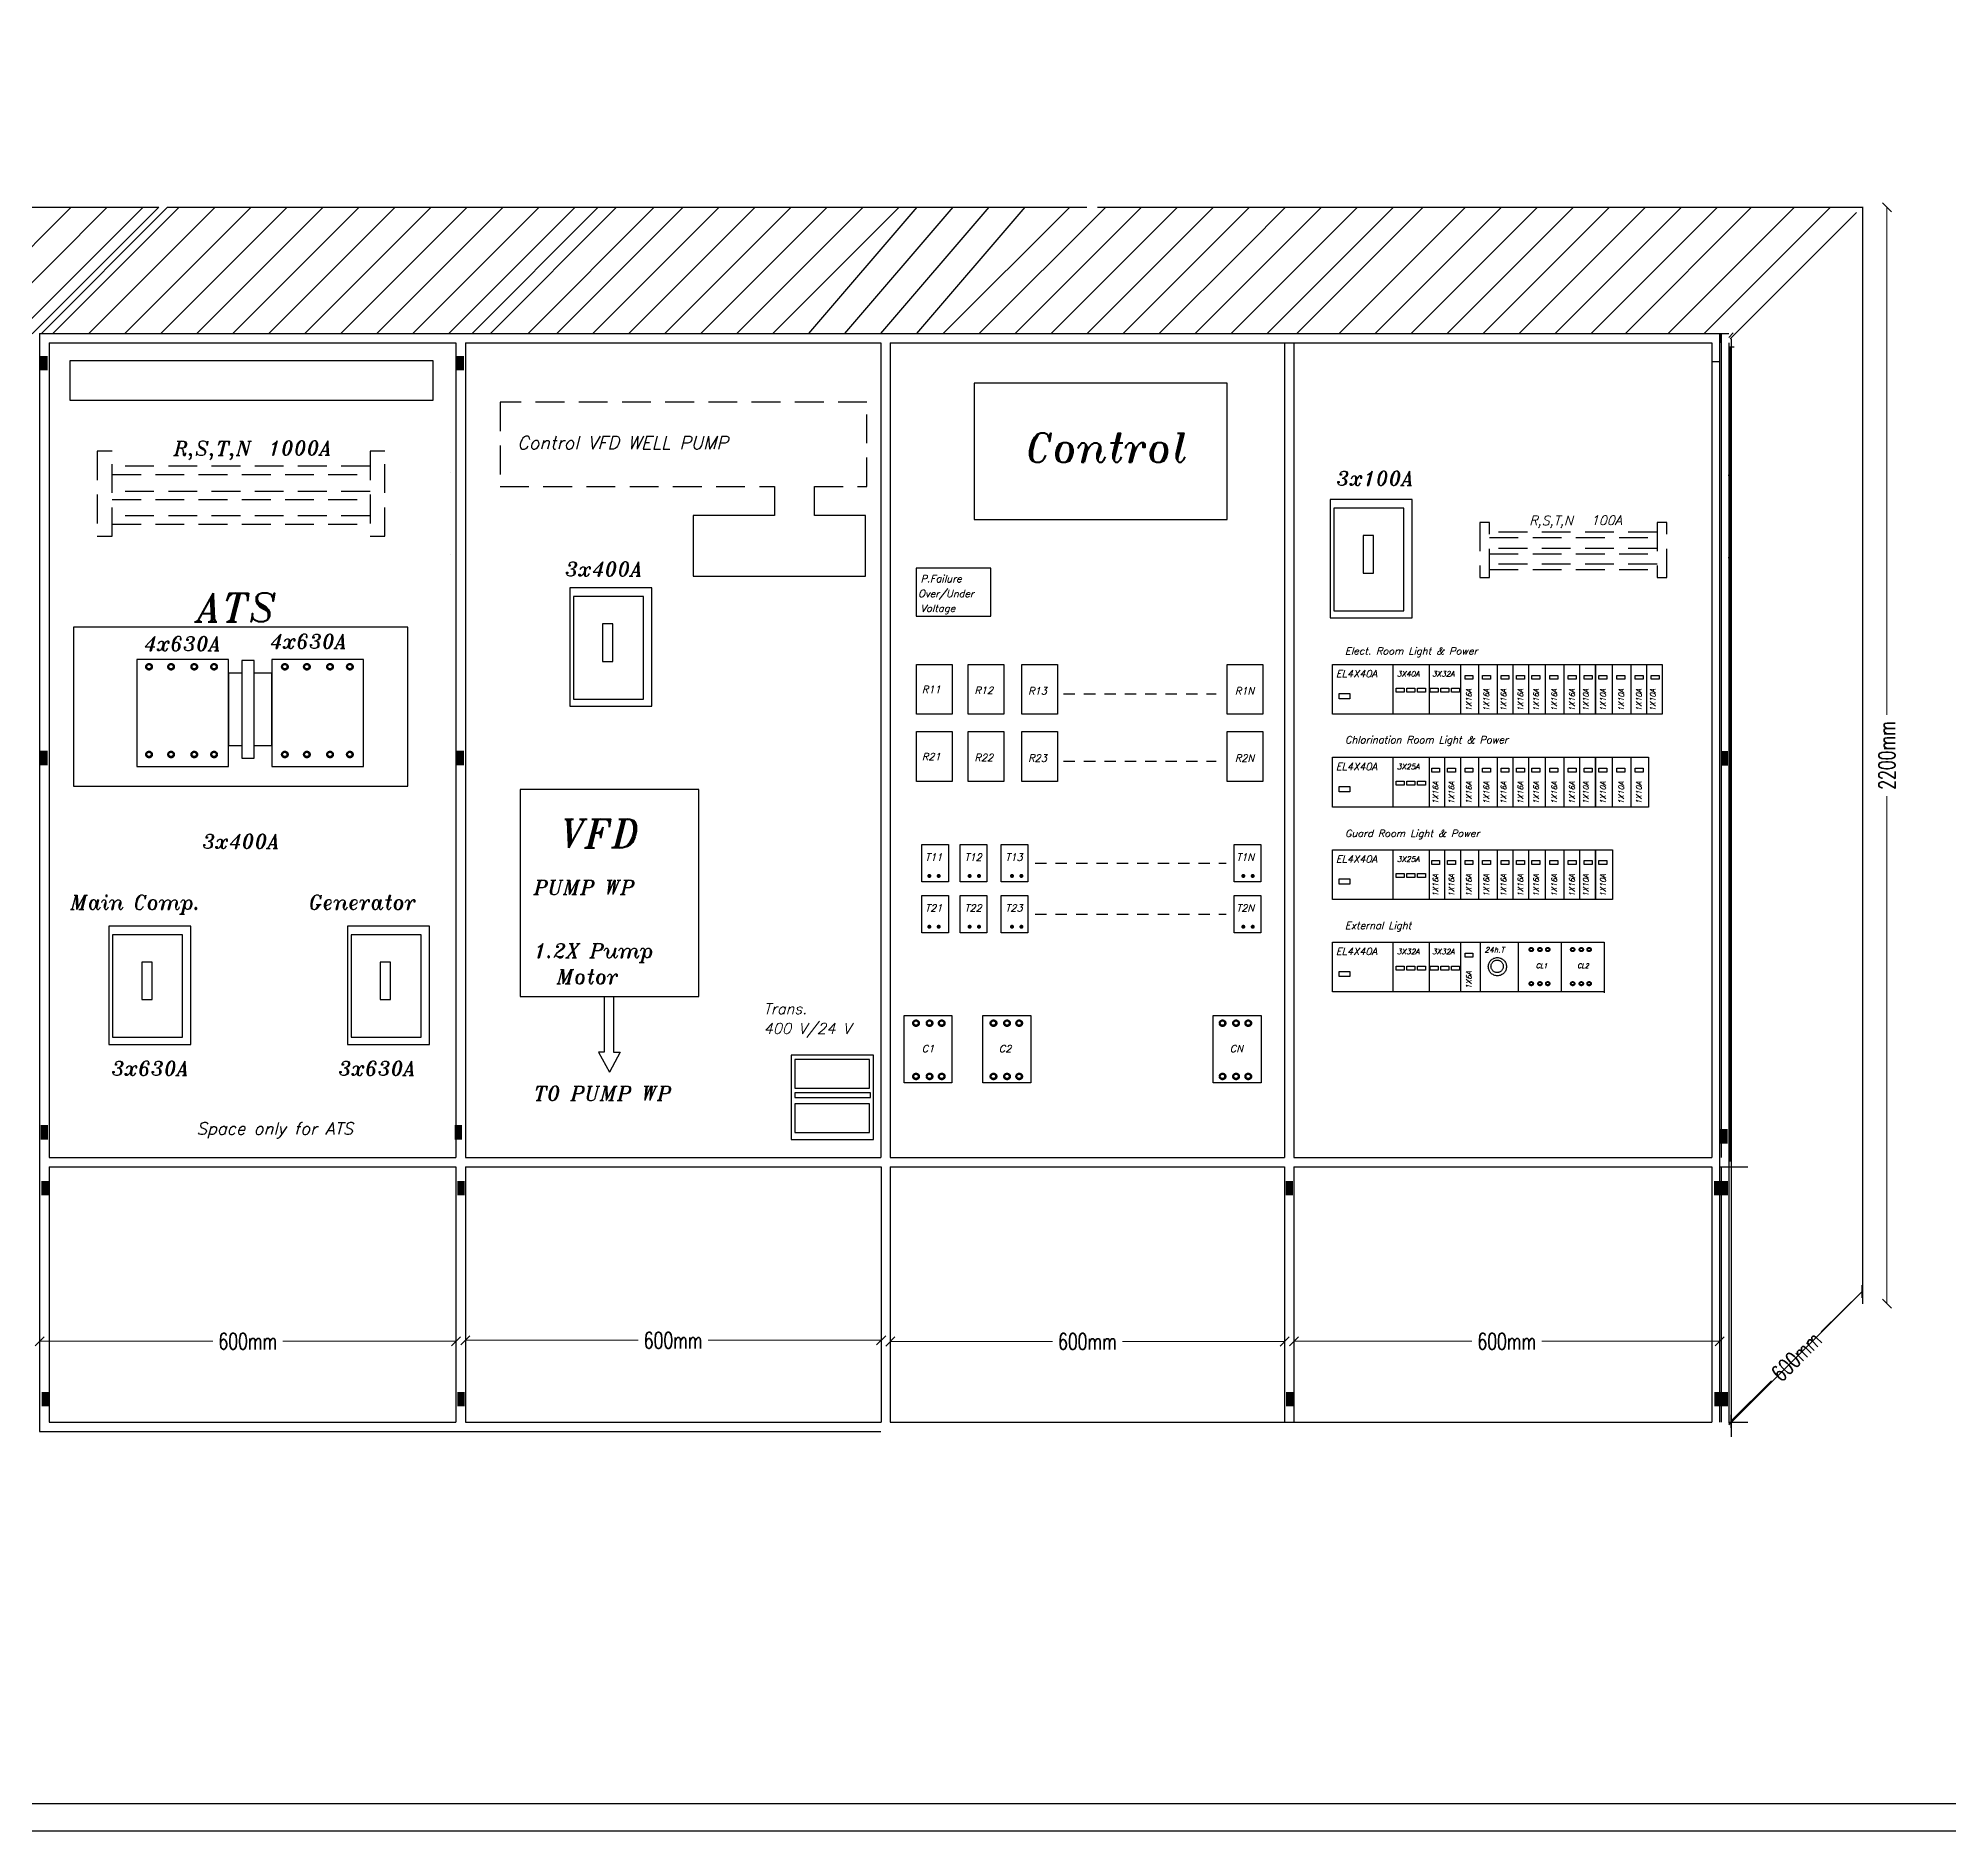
# Model space of a CAD drawing. Header units: inches. Extents: x 191440 to 383551, y 141449 to 284946.
# Drawn here: x 191784.67 to 191805.74, y 141449.01 to 141468.76 of the extents above; entities that cross this region are included whole.
import ezdxf

# ---------------------------------------------------------------- set-up
doc = ezdxf.new("R2010")
doc.units = ezdxf.units.IN
doc.header["$MEASUREMENT"] = 0
doc.header["$PDMODE"] = 3
doc.header["$PDSIZE"] = 0.1
doc.linetypes.add('HIDDEN', pattern=[9.525, 6.35, -3.175])
doc.linetypes.add('HIDDEN2', pattern=[0.1875, 0.125, -0.0625])
for name, color, linetype in [('BODY', 7, 'Continuous'), ('ELEC', 7, 'Continuous'), ('TEXT', 7, 'Continuous'), ('VP', 7, 'Continuous')]:
    doc.layers.add(name, color=color, linetype=linetype)
doc.styles.add('dim', font='romans.shx', dxfattribs={"width": 0.7})
doc.styles.add('ITALICT', font='italict')
doc.dimstyles.new('Copy of Dim 100 am1 ext', dxfattribs={"dimscale": 0, "dimtxt": 0.18, "dimasz": 0.1, "dimexe": 0.05, "dimexo": 0.12, "dimgap": 0.05, "dimtad": 0, "dimzin": 0, "dimdsep": 46, "dimtxsty": 'dim', "dimblk": 'OBLIQUE', "dimcen": 0.09, "dimse1": 1, "dimse2": 1, "dimclrd": 8, "dimclre": 8, "dimclrt": 6, "dimazin": 0, "dimtfac": 1, "dimtix": 1, "dimtmove": 1, "dimatfit": 0, "dimfxl": 0.18, "dimtolj": 1, "dimtzin": 0, "dimlwd": 5, "dimlwe": 5, "dimarcsym": 0})

# ---------------------------------------------------------------- blocks, each defined once
blk = doc.blocks.new('FS')
at = {"const_width": 0.2}
blk.add_lwpolyline([(0, 0.1), (0.5, 0.1)], dxfattribs=at)
blk = doc.blocks.new('_OBLIQUE')
at = {"color": 0, "linetype": 'ByBlock'}
blk.add_line((-0.5, -0.5), (0.5, 0.5), dxfattribs=at)
blk = doc.blocks.new('*D271')
at = {"layer": 'Defpoints', "color": 0, "transparency": 16777216}
for p in [(191784.685, 141454.393), (191789.273, 141454.406), (191789.273, 141454.393)]:
    blk.add_point(p, dxfattribs=at)
at = {"layer": 'VP', "color": 8, "lineweight": 5, "transparency": 16777216}
for p, q in [((191784.685, 141454.406), (191786.593, 141454.406)), ((191789.273, 141454.406), (191787.365, 141454.406))]:
    blk.add_line(p, q, dxfattribs=at)
at = {"layer": 'VP', "color": 8, "lineweight": 5, "transparency": 16777216, "xscale": 0.1, "yscale": 0.1, "zscale": 0.1, "rotation": 180}
blk.add_blockref('_OBLIQUE', (191784.685, 141454.406), dxfattribs=at)
at = {"layer": 'VP', "color": 8, "lineweight": 5, "transparency": 16777216, "xscale": 0.1, "yscale": 0.1, "zscale": 0.1}
blk.add_blockref('_OBLIQUE', (191789.273, 141454.406), dxfattribs=at)
at = {"layer": 'VP', "color": 6, "transparency": 16777216, "insert": (191786.979, 141454.406), "char_height": 0.18, "attachment_point": 5, "style": 'dim'}
blk.add_mtext('\\A1;600mm', dxfattribs=at)
blk = doc.blocks.new('*D272')
at = {"layer": 'Defpoints', "color": 0, "transparency": 16777216}
for p in [(191789.375, 141454.408), (191793.959, 141454.416), (191793.959, 141454.408)]:
    blk.add_point(p, dxfattribs=at)
at = {"layer": 'VP', "color": 8, "lineweight": 5, "transparency": 16777216}
for p, q in [((191789.375, 141454.416), (191791.281, 141454.416)), ((191793.959, 141454.416), (191792.053, 141454.416))]:
    blk.add_line(p, q, dxfattribs=at)
at = {"layer": 'VP', "color": 8, "lineweight": 5, "transparency": 16777216, "xscale": 0.1, "yscale": 0.1, "zscale": 0.1, "rotation": 180}
blk.add_blockref('_OBLIQUE', (191789.375, 141454.416), dxfattribs=at)
at = {"layer": 'VP', "color": 8, "lineweight": 5, "transparency": 16777216, "xscale": 0.1, "yscale": 0.1, "zscale": 0.1}
blk.add_blockref('_OBLIQUE', (191793.959, 141454.416), dxfattribs=at)
at = {"layer": 'VP', "color": 6, "transparency": 16777216, "insert": (191791.667, 141454.416), "char_height": 0.18, "attachment_point": 5, "style": 'dim'}
blk.add_mtext('\\A1;600mm', dxfattribs=at)
blk = doc.blocks.new('*D273')
at = {"layer": 'Defpoints', "color": 0, "transparency": 16777216}
for p in [(191794.059, 141454.406), (191798.406, 141454.406), (191798.406, 141454.403)]:
    blk.add_point(p, dxfattribs=at)
at = {"layer": 'VP', "color": 8, "lineweight": 5, "transparency": 16777216}
for p, q in [((191794.059, 141454.403), (191795.847, 141454.403)), ((191798.406, 141454.403), (191796.619, 141454.403))]:
    blk.add_line(p, q, dxfattribs=at)
at = {"layer": 'VP', "color": 8, "lineweight": 5, "transparency": 16777216, "xscale": 0.1, "yscale": 0.1, "zscale": 0.1, "rotation": 180}
blk.add_blockref('_OBLIQUE', (191794.059, 141454.403), dxfattribs=at)
at = {"layer": 'VP', "color": 8, "lineweight": 5, "transparency": 16777216, "xscale": 0.1, "yscale": 0.1, "zscale": 0.1}
blk.add_blockref('_OBLIQUE', (191798.406, 141454.403), dxfattribs=at)
at = {"layer": 'VP', "color": 6, "transparency": 16777216, "insert": (191796.233, 141454.403), "char_height": 0.18, "attachment_point": 5, "style": 'dim'}
blk.add_mtext('\\A1;600mm', dxfattribs=at)
blk = doc.blocks.new('*D274')
at = {"layer": 'Defpoints', "color": 0, "transparency": 16777216}
for p in [(191798.508, 141454.406), (191803.202, 141454.406), (191803.202, 141454.405)]:
    blk.add_point(p, dxfattribs=at)
at = {"layer": 'VP', "color": 8, "lineweight": 5, "transparency": 16777216}
for p, q in [((191798.508, 141454.405), (191800.469, 141454.405)), ((191803.202, 141454.405), (191801.241, 141454.405))]:
    blk.add_line(p, q, dxfattribs=at)
at = {"layer": 'VP', "color": 8, "lineweight": 5, "transparency": 16777216, "xscale": 0.1, "yscale": 0.1, "zscale": 0.1, "rotation": 180}
blk.add_blockref('_OBLIQUE', (191798.508, 141454.405), dxfattribs=at)
at = {"layer": 'VP', "color": 8, "lineweight": 5, "transparency": 16777216, "xscale": 0.1, "yscale": 0.1, "zscale": 0.1}
blk.add_blockref('_OBLIQUE', (191803.202, 141454.405), dxfattribs=at)
at = {"layer": 'VP', "color": 6, "transparency": 16777216, "insert": (191800.855, 141454.405), "char_height": 0.18, "attachment_point": 5, "style": 'dim'}
blk.add_mtext('\\A1;600mm', dxfattribs=at)
blk = doc.blocks.new('*D275')
at = {"layer": 'Defpoints', "color": 0, "transparency": 16777216}
for p in [(191804.771, 141454.954), (191804.778, 141454.947), (191803.33, 141453.517)]:
    blk.add_point(p, dxfattribs=at)
at = {"layer": 'VP', "color": 8, "lineweight": 5, "transparency": 16777216}
for p, q in [((191804.771, 141454.954), (191804.321, 141454.51)), ((191803.323, 141453.524), (191803.772, 141453.968))]:
    blk.add_line(p, q, dxfattribs=at)
at = {"layer": 'VP', "color": 8, "lineweight": 5, "transparency": 16777216, "xscale": 0.1, "yscale": 0.1, "zscale": 0.1}
for p, rotation in [((191804.771, 141454.954), 44.66125527271988), ((191803.323, 141453.524), 224.6612552727199)]:
    blk.add_blockref('_OBLIQUE', p, dxfattribs=dict(at, rotation=rotation))
at = {"layer": 'VP', "color": 6, "transparency": 16777216, "insert": (191804.047, 141454.239), "char_height": 0.18, "attachment_point": 5, "rotation": 44.6613, "style": 'dim'}
blk.add_mtext('\\A1;600mm', dxfattribs=at)
blk = doc.blocks.new('*D276')
at = {"layer": 'Defpoints', "color": 0, "transparency": 16777216}
for p in [(191804.774, 141466.9), (191804.778, 141454.82), (191805.044, 141454.82)]:
    blk.add_point(p, dxfattribs=at)
at = {"layer": 'VP', "color": 8, "lineweight": 5, "transparency": 16777216}
for p, q in [((191805.044, 141466.9), (191805.044, 141461.309)), ((191805.044, 141454.82), (191805.044, 141460.411))]:
    blk.add_line(p, q, dxfattribs=at)
at = {"layer": 'VP', "color": 8, "lineweight": 5, "transparency": 16777216, "xscale": 0.1, "yscale": 0.1, "zscale": 0.1}
for p, rotation in [((191805.044, 141466.9), 90), ((191805.044, 141454.82), 270)]:
    blk.add_blockref('_OBLIQUE', p, dxfattribs=dict(at, rotation=rotation))
at = {"layer": 'VP', "color": 6, "transparency": 16777216, "insert": (191805.044, 141460.86), "char_height": 0.18, "attachment_point": 5, "rotation": 90, "style": 'dim'}
blk.add_mtext('\\A1;2200mm', dxfattribs=at)

msp = doc.modelspace()

# ---------------------------------------------------------------- linework, layer by layer
at = {"linetype": 'Continuous'}
for p, q in [((191779.75623, 141466.90082), (191785.99619, 141466.90082)), ((191786.09458, 141466.90082), (191787.26897, 141466.90082)), ((191787.26897, 141466.90082), (191796.22771, 141466.90082)), ((191796.34401, 141466.90082), (191804.78131, 141466.90082)), ((191784.68363, 141465.50825), (191784.68363, 141453.41129)), ((191784.68363, 141465.50825), (191793.95406, 141465.50825)), ((191784.78732, 141465.40456), (191784.78732, 141456.42974)), ((191784.78732, 141465.40456), (191789.27271, 141465.40456)), ((191789.27271, 141465.40456), (191789.27271, 141456.42974)), ((191789.3764, 141465.40456), (191789.3764, 141456.42974)), ((191789.3764, 141465.40456), (191792.00344, 141465.40456)), ((191789.3764, 141465.40456), (191793.95406, 141465.40456)), ((191793.95406, 141465.50825), (191803.21859, 141465.50825)), ((191793.95406, 141465.40456), (191793.95406, 141456.42974)), ((191794.05775, 141465.40456), (191794.05775, 141456.42974)), ((191794.05775, 141465.40456), (191803.1149, 141465.40456)), ((191798.40538, 141465.40456), (191798.40538, 141456.42974)), ((191798.50907, 141465.40456), (191798.50907, 141456.42974)), ((191803.1149, 141465.40456), (191803.1149, 141456.42974)), ((191803.19822, 141465.50825), (191803.19822, 141453.51498)), ((191803.19822, 141465.50825), (191803.30351, 141465.50825)), ((191803.21859, 141465.50825), (191803.21859, 141456.42974)), ((191803.30351, 141465.40456), (191803.30351, 141456.41503)), ((191803.30351, 141465.38984), (191803.30351, 141453.51498)), ((191789.21149, 141463.97811), (191789.21211, 141463.97846)), ((191793.95344, 141463.99282), (191793.95406, 141463.99317)), ((191789.21149, 141463.06914), (191789.21211, 141463.06948)), ((191793.95344, 141463.08385), (191793.95406, 141463.0842)), ((191803.30289, 141463.08385), (191803.30351, 141463.0842)), ((191784.78732, 141456.42974), (191785.36143, 141456.42974)), ((191784.78732, 141456.42974), (191789.27271, 141456.42974)), ((191784.78732, 141456.32605), (191785.36143, 141456.32605)), ((191784.78732, 141456.32605), (191784.78732, 141453.51498)), ((191784.78732, 141456.32605), (191789.27271, 141456.32605)), ((191789.27271, 141456.32605), (191789.27271, 141453.51498)), ((191789.3764, 141456.42974), (191792.00344, 141456.42974)), ((191789.3764, 141456.42974), (191793.95406, 141456.42974)), ((191789.3764, 141456.32605), (191792.00344, 141456.32605)), ((191789.3764, 141456.32605), (191793.9604, 141456.32605)), ((191789.3764, 141456.32605), (191789.3764, 141453.51498)), ((191793.9604, 141456.32605), (191793.9604, 141453.51498)), ((191794.05775, 141456.42974), (191794.43648, 141456.42974)), ((191794.05775, 141456.42974), (191798.40538, 141456.42974)), ((191794.05775, 141456.32605), (191794.43648, 141456.32605)), ((191794.05775, 141456.32605), (191794.05775, 141453.51498)), ((191794.05775, 141456.32605), (191798.40538, 141456.32605)), ((191798.40538, 141456.32605), (191798.40538, 141453.51498)), ((191798.50907, 141456.42974), (191803.1149, 141456.42974)), ((191798.50907, 141456.32605), (191803.1149, 141456.32605)), ((191798.50907, 141456.32605), (191798.50907, 141453.51498)), ((191803.1149, 141456.32605), (191803.1149, 141453.51498)), ((191803.19822, 141456.32605), (191803.51062, 141456.32605)), ((191803.21859, 141456.32605), (191803.21859, 141453.51498)), ((191803.30351, 141456.31133), (191803.30351, 141453.50027)), ((191784.78732, 141453.51498), (191789.27271, 141453.51498)), ((191789.3764, 141453.51498), (191792.00344, 141453.51498)), ((191789.3764, 141453.51498), (191793.9604, 141453.51498)), ((191794.05775, 141453.51498), (191803.1149, 141453.51498)), ((191803.30351, 141453.51498), (191803.51062, 141453.51498)), ((191784.68363, 141453.41129), (191793.95406, 141453.41129))]:
    msp.add_line(p, q, dxfattribs=at)
at = {"color": 7, "linetype": 'Continuous'}
for p, q in [((191804.77529, 141466.90082), (191804.77529, 141454.81885)), ((191803.31469, 141465.3613), (191803.31469, 141456.38649)), ((191803.31469, 141465.3613), (191803.35981, 141465.3613)), ((191803.32769, 141465.4502), (191803.32769, 141453.35325)), ((191803.29631, 141463.94957), (191803.29693, 141463.94992)), ((191803.29818, 141463.9478), (191803.29881, 141463.94815)), ((191803.29631, 141463.0406), (191803.29693, 141463.04095)), ((191803.29818, 141463.03883), (191803.29881, 141463.03918))]:
    msp.add_line(p, q, dxfattribs=at)
for p, q in [((191789.27126, 141465.20107), (191789.3522, 141465.20107)), ((191803.11346, 141465.20107), (191803.19439, 141465.20107))]:
    msp.add_line(p, q)
at = {"ltscale": 0.05}
for p, q in [((191790.90532, 141458.20307), (191790.90532, 141457.59069)), ((191791.01076, 141458.20307), (191791.01076, 141457.59069)), ((191790.90532, 141457.59069), (191790.84528, 141457.59069)), ((191790.84528, 141457.59069), (191790.96404, 141457.37136)), ((191791.08281, 141457.59069), (191790.96404, 141457.37136)), ((191791.01076, 141457.59069), (191791.08281, 141457.59069))]:
    msp.add_line(p, q, dxfattribs=at)
msp.add_lwpolyline([(191826.00873, 141488.51231), (191768.50873, 141488.51231), (191768.50873, 141449.01231), (191826.00873, 141449.01231), (191826.00873, 141488.51231)])
msp.add_lwpolyline([(191825.70873, 141488.21231), (191768.80873, 141488.21231), (191768.80873, 141449.31231), (191825.70873, 141449.31231)], close=True)
at = {"linetype": 'HIDDEN', "ltscale": 0.05}
for points in [[(191793.22261, 141463.824), (191793.80184, 141463.824), (191793.80184, 141464.75079), (191789.75895, 141464.75079), (191789.75895, 141463.824), (191792.78217, 141463.824)], [(191788.32528, 141464.04579), (191785.48423, 141464.04579)], [(191785.48423, 141463.95533), (191788.32528, 141463.95533)], [(191788.32528, 141463.7691), (191785.48423, 141463.7691)], [(191785.48423, 141463.67865), (191788.32528, 141463.67865)], [(191788.32528, 141463.4999), (191785.48423, 141463.4999)], [(191785.48423, 141463.40944), (191788.32528, 141463.40944)], [(191802.51085, 141463.32104), (191800.66417, 141463.32104)], [(191800.66417, 141463.26224), (191802.51085, 141463.26224)], [(191802.51085, 141463.14119), (191800.66417, 141463.14119)], [(191800.66417, 141463.0824), (191802.51085, 141463.0824)], [(191802.51085, 141462.96621), (191800.66417, 141462.96621)], [(191800.66417, 141462.90742), (191802.51085, 141462.90742)]]:
    msp.add_lwpolyline(points, dxfattribs=at)
for points in [[(191785.48423, 141464.21109), (191785.31963, 141464.21109), (191785.31963, 141463.27635), (191785.48423, 141463.27635)], [(191788.48987, 141464.21109), (191788.32528, 141464.21109), (191788.32528, 141463.27635), (191788.48987, 141463.27635)], [(191800.66417, 141463.42849), (191800.55718, 141463.42849), (191800.55718, 141462.8209), (191800.66417, 141462.8209)], [(191802.61784, 141463.42849), (191802.51085, 141463.42849), (191802.51085, 141462.8209), (191802.61784, 141462.8209)]]:
    msp.add_lwpolyline(points, close=True, dxfattribs=at)
at = {"ltscale": 0.05}
for points in [[(191792.78217, 141463.824), (191792.78217, 141463.50317)], [(191793.22261, 141463.50317), (191793.22261, 141463.824)], [(191792.78217, 141463.50317), (191791.88771, 141463.50317), (191791.88771, 141462.8364), (191793.78691, 141462.8364), (191793.78691, 141463.50317), (191793.22261, 141463.50317)]]:
    msp.add_lwpolyline(points, dxfattribs=at)
for points in [[(191798.90881, 141462.37568), (191799.81348, 141462.37568), (191799.81348, 141463.67947), (191798.90881, 141463.67947)], [(191799.72115, 141463.5833), (191798.94892, 141463.5833), (191798.94892, 141462.4541), (191799.72115, 141462.4541)], [(191799.27068, 141462.86862), (191799.38509, 141462.86862), (191799.38509, 141463.28313), (191799.27068, 141463.28313)], [(191794.34469, 141462.39571), (191795.16637, 141462.39571), (191795.16637, 141462.92462), (191794.34469, 141462.92462)], [(191790.52674, 141461.40212), (191791.43141, 141461.40212), (191791.43141, 141462.70592), (191790.52674, 141462.70592)], [(191791.33908, 141462.60975), (191790.56686, 141462.60975), (191790.56686, 141461.48055), (191791.33908, 141461.48055)], [(191790.88862, 141461.89507), (191791.00302, 141461.89507), (191791.00302, 141462.30958), (191790.88862, 141462.30958)], [(191791.94881, 141460.4847), (191789.97928, 141460.4847), (191789.97928, 141458.20307), (191791.94881, 141458.20307)], [(191785.44767, 141457.67669), (191786.35234, 141457.67669), (191786.35234, 141458.98048), (191785.44767, 141458.98048)], [(191786.26001, 141458.88431), (191785.48778, 141458.88431), (191785.48778, 141457.75511), (191786.26001, 141457.75511)], [(191785.80954, 141458.16963), (191785.92395, 141458.16963), (191785.92395, 141458.58414), (191785.80954, 141458.58414)], [(191793.87318, 141457.55617), (191792.96636, 141457.55617), (191792.96636, 141456.63044), (191793.87318, 141456.63044)], [(191793.00878, 141457.19362), (191793.83046, 141457.19362), (191793.83046, 141457.51173), (191793.00878, 141457.51173)], [(191793.00878, 141457.09216), (191793.84203, 141457.09216), (191793.84203, 141457.1446), (191793.00878, 141457.1446)], [(191793.00878, 141456.70465), (191793.83046, 141456.70465), (191793.83046, 141457.02276), (191793.00878, 141457.02276)]]:
    msp.add_lwpolyline(points, close=True, dxfattribs=at)
at = {"color": 242, "linetype": 'HIDDEN', "true_color": 0xcd2027}
for points in [[(191785.0585, 141460.5232), (191788.74286, 141460.5232), (191788.74286, 141462.27286), (191785.0585, 141462.27286)], [(191785.75588, 141460.73894), (191786.76575, 141460.73894), (191786.76575, 141461.91656), (191785.75588, 141461.91656)], [(191787.04848, 141461.90554), (191786.91115, 141461.90554), (191786.91115, 141460.83085), (191787.04848, 141460.83085)], [(191787.24263, 141460.73894), (191788.2525, 141460.73894), (191788.2525, 141461.91656), (191787.24263, 141461.91656)], [(191788.0763, 141457.67669), (191788.98097, 141457.67669), (191788.98097, 141458.98048), (191788.0763, 141458.98048)], [(191788.88864, 141458.88431), (191788.11641, 141458.88431), (191788.11641, 141457.75511), (191788.88864, 141457.75511)], [(191788.43817, 141458.16963), (191788.55258, 141458.16963), (191788.55258, 141458.58414), (191788.43817, 141458.58414)]]:
    msp.add_lwpolyline(points, close=True, dxfattribs=at)
for points in [[(191786.91115, 141461.76664), (191786.76575, 141461.76664), (191786.76575, 141460.96988), (191786.91115, 141460.96988)], [(191787.04848, 141460.96988), (191787.24263, 141460.96988), (191787.24263, 141461.76664), (191787.04848, 141461.76664)]]:
    msp.add_lwpolyline(points, dxfattribs=at)
at = {"color": 7, "ltscale": 0.05, "true_color": 0xffffff}
for points in [[(191794.34977, 141461.86306), (191794.7412, 141461.86306), (191794.7412, 141461.31487), (191794.34977, 141461.31487)], [(191794.91917, 141461.86306), (191795.31061, 141461.86306), (191795.31061, 141461.31487), (191794.91917, 141461.31487)], [(191795.50993, 141461.86306), (191795.90137, 141461.86306), (191795.90137, 141461.31487), (191795.50993, 141461.31487)], [(191797.77335, 141461.86306), (191798.16478, 141461.86306), (191798.16478, 141461.31487), (191797.77335, 141461.31487)], [(191798.93314, 141461.86306), (191802.56849, 141461.86306), (191802.56849, 141461.31487), (191798.93314, 141461.31487)], [(191794.34977, 141461.12223), (191794.7412, 141461.12223), (191794.7412, 141460.57405), (191794.34977, 141460.57405)], [(191794.91917, 141461.12223), (191795.31061, 141461.12223), (191795.31061, 141460.57405), (191794.91917, 141460.57405)], [(191795.50993, 141461.12223), (191795.90137, 141461.12223), (191795.90137, 141460.57405), (191795.50993, 141460.57405)], [(191797.77335, 141461.12223), (191798.16478, 141461.12223), (191798.16478, 141460.57405), (191797.77335, 141460.57405)], [(191798.93314, 141460.83997), (191802.41494, 141460.83997), (191802.41494, 141460.29178), (191798.93314, 141460.29178)], [(191794.40664, 141459.87794), (191794.70022, 141459.87794), (191794.70022, 141459.4668), (191794.40664, 141459.4668)], [(191794.83064, 141459.87794), (191795.12422, 141459.87794), (191795.12422, 141459.4668), (191794.83064, 141459.4668)], [(191795.28275, 141459.87794), (191795.57632, 141459.87794), (191795.57632, 141459.4668), (191795.28275, 141459.4668)], [(191797.85043, 141459.87794), (191798.14401, 141459.87794), (191798.14401, 141459.4668), (191797.85043, 141459.4668)], [(191798.93314, 141459.82128), (191802.02139, 141459.82128), (191802.02139, 141459.2731), (191798.93314, 141459.2731)], [(191794.40664, 141459.31817), (191794.70022, 141459.31817), (191794.70022, 141458.90703), (191794.40664, 141458.90703)], [(191794.83064, 141459.31817), (191795.12422, 141459.31817), (191795.12422, 141458.90703), (191794.83064, 141458.90703)], [(191795.28275, 141459.31817), (191795.57632, 141459.31817), (191795.57632, 141458.90703), (191795.28275, 141458.90703)], [(191797.85043, 141459.31817), (191798.14401, 141459.31817), (191798.14401, 141458.90703), (191797.85043, 141458.90703)], [(191798.93314, 141458.80255), (191801.92857, 141458.80255), (191801.92857, 141458.25437), (191798.93314, 141458.25437)], [(191794.21113, 141457.99313), (191794.73957, 141457.99313), (191794.73957, 141457.25308), (191794.21113, 141457.25308)], [(191795.08072, 141457.99313), (191795.60916, 141457.99313), (191795.60916, 141457.25308), (191795.08072, 141457.25308)], [(191797.6183, 141457.99313), (191798.14674, 141457.99313), (191798.14674, 141457.25308), (191797.6183, 141457.25308)]]:
    msp.add_lwpolyline(points, close=True, dxfattribs=at)
at = {"const_width": 0.02219}
for points in [[(191794.47903, 141459.53254, 1), (191794.50122, 141459.53254, 1)], [(191794.58266, 141459.53254, 1), (191794.60485, 141459.53254, 1)], [(191794.92278, 141459.53254, 1), (191794.94497, 141459.53254, 1)], [(191795.02641, 141459.53254, 1), (191795.0486, 141459.53254, 1)], [(191795.39041, 141459.53254, 1), (191795.4126, 141459.53254, 1)], [(191795.49404, 141459.53254, 1), (191795.51623, 141459.53254, 1)], [(191797.94005, 141459.53254, 1), (191797.96225, 141459.53254, 1)], [(191798.04368, 141459.53254, 1), (191798.06588, 141459.53254, 1)], [(191794.47903, 141458.97277, 1), (191794.50122, 141458.97277, 1)], [(191794.58266, 141458.97277, 1), (191794.60485, 141458.97277, 1)], [(191794.92278, 141458.97277, 1), (191794.94497, 141458.97277, 1)], [(191795.02641, 141458.97277, 1), (191795.0486, 141458.97277, 1)], [(191795.39041, 141458.97277, 1), (191795.4126, 141458.97277, 1)], [(191795.49404, 141458.97277, 1), (191795.51623, 141458.97277, 1)], [(191797.94005, 141458.97277, 1), (191797.96225, 141458.97277, 1)], [(191798.04368, 141458.97277, 1), (191798.06588, 141458.97277, 1)]]:
    msp.add_lwpolyline(points, format="xyb", close=True, dxfattribs=at)
at = {"linetype": 'HIDDEN'}
for centre, radius in [((191785.89038, 141461.83676), 0.03567), ((191785.89038, 141461.83676), 0.03567), ((191785.88953, 141461.83808), 0.02431), ((191786.13297, 141461.83676), 0.03567), ((191786.13297, 141461.83676), 0.03567), ((191786.13213, 141461.83808), 0.02431), ((191786.38851, 141461.83676), 0.03567), ((191786.38851, 141461.83676), 0.03567), ((191786.38767, 141461.83808), 0.02431), ((191786.60709, 141461.83676), 0.03567), ((191786.60709, 141461.83676), 0.03567), ((191786.60624, 141461.83808), 0.02431), ((191787.38677, 141461.83676), 0.03567), ((191787.38677, 141461.83676), 0.03567), ((191787.38593, 141461.83808), 0.02431), ((191787.62936, 141461.83676), 0.03567), ((191787.62936, 141461.83676), 0.03567), ((191787.62852, 141461.83808), 0.02431), ((191787.8849, 141461.83676), 0.03567), ((191787.8849, 141461.83676), 0.03567), ((191787.88406, 141461.83808), 0.02431), ((191788.10348, 141461.83676), 0.03567), ((191788.10348, 141461.83676), 0.03567), ((191788.10264, 141461.83808), 0.02431), ((191785.89038, 141460.87052), 0.03567), ((191785.89038, 141460.87052), 0.03567), ((191785.88953, 141460.87184), 0.02431), ((191786.13297, 141460.87052), 0.03567), ((191786.13297, 141460.87052), 0.03567), ((191786.13213, 141460.87184), 0.02431), ((191786.38851, 141460.87052), 0.03567), ((191786.38851, 141460.87052), 0.03567), ((191786.38767, 141460.87184), 0.02431), ((191786.60709, 141460.87052), 0.03567), ((191786.60709, 141460.87052), 0.03567), ((191786.60624, 141460.87184), 0.02431), ((191787.38677, 141460.87052), 0.03567), ((191787.38677, 141460.87052), 0.03567), ((191787.38593, 141460.87184), 0.02431), ((191787.62936, 141460.87052), 0.03567), ((191787.62936, 141460.87052), 0.03567), ((191787.62852, 141460.87184), 0.02431), ((191787.8849, 141460.87052), 0.03567), ((191787.8849, 141460.87052), 0.03567), ((191787.88406, 141460.87184), 0.02431), ((191788.10348, 141460.87052), 0.03567), ((191788.10348, 141460.87052), 0.03567), ((191788.10264, 141460.87184), 0.02431), ((191800.75078, 141458.53276), 0.09989), ((191800.75078, 141458.53276), 0.09989), ((191800.74842, 141458.53646), 0.06807), ((191801.12471, 141458.72136), 0.02283), ((191801.12471, 141458.72136), 0.02283), ((191801.12417, 141458.72221), 0.01556), ((191801.22017, 141458.72136), 0.02283), ((191801.22017, 141458.72136), 0.02283), ((191801.21963, 141458.72221), 0.01556), ((191801.30595, 141458.72136), 0.02283), ((191801.30595, 141458.72136), 0.02283), ((191801.30541, 141458.72221), 0.01556), ((191801.58082, 141458.72136), 0.02283), ((191801.58082, 141458.72136), 0.02283), ((191801.58028, 141458.72221), 0.01556), ((191801.67628, 141458.72136), 0.02283), ((191801.67628, 141458.72136), 0.02283), ((191801.67574, 141458.72221), 0.01556), ((191801.76206, 141458.72136), 0.02283), ((191801.76206, 141458.72136), 0.02283), ((191801.76152, 141458.72221), 0.01556), ((191801.12471, 141458.34578), 0.02283), ((191801.12471, 141458.34578), 0.02283), ((191801.12417, 141458.34662), 0.01556), ((191801.22017, 141458.34578), 0.02283), ((191801.22017, 141458.34578), 0.02283), ((191801.21963, 141458.34662), 0.01556), ((191801.30595, 141458.34578), 0.02283), ((191801.30595, 141458.34578), 0.02283), ((191801.30541, 141458.34662), 0.01556), ((191801.58082, 141458.34578), 0.02283), ((191801.58082, 141458.34578), 0.02283), ((191801.58028, 141458.34662), 0.01556), ((191801.67628, 141458.34578), 0.02283), ((191801.67628, 141458.34578), 0.02283), ((191801.67574, 141458.34662), 0.01556), ((191801.76206, 141458.34578), 0.02283), ((191801.76206, 141458.34578), 0.02283), ((191801.76152, 141458.34662), 0.01556), ((191794.34339, 141457.90998), 0.03567), ((191794.34339, 141457.90998), 0.03567), ((191794.34255, 141457.9113), 0.02431), ((191794.49255, 141457.90998), 0.03567), ((191794.49255, 141457.90998), 0.03567), ((191794.49171, 141457.9113), 0.02431), ((191794.62659, 141457.90998), 0.03567), ((191794.62659, 141457.90998), 0.03567), ((191794.62574, 141457.9113), 0.02431), ((191795.19735, 141457.90998), 0.03567), ((191795.19735, 141457.90998), 0.03567), ((191795.1965, 141457.9113), 0.02431), ((191795.34651, 141457.90998), 0.03567), ((191795.34651, 141457.90998), 0.03567), ((191795.34567, 141457.9113), 0.02431), ((191795.48054, 141457.90998), 0.03567), ((191795.48054, 141457.90998), 0.03567), ((191795.4797, 141457.9113), 0.02431), ((191797.72192, 141457.90998), 0.03567), ((191797.72192, 141457.90998), 0.03567), ((191797.72108, 141457.9113), 0.02431), ((191797.87108, 141457.90998), 0.03567), ((191797.87108, 141457.90998), 0.03567), ((191797.87024, 141457.9113), 0.02431), ((191798.00512, 141457.90998), 0.03567), ((191798.00512, 141457.90998), 0.03567), ((191798.00427, 141457.9113), 0.02431), ((191794.34339, 141457.32313), 0.03567), ((191794.34339, 141457.32313), 0.03567), ((191794.34255, 141457.32445), 0.02431), ((191794.49255, 141457.32313), 0.03567), ((191794.49255, 141457.32313), 0.03567), ((191794.49171, 141457.32445), 0.02431), ((191794.62659, 141457.32313), 0.03567), ((191794.62659, 141457.32313), 0.03567), ((191794.62574, 141457.32445), 0.02431), ((191795.19735, 141457.32313), 0.03567), ((191795.19735, 141457.32313), 0.03567), ((191795.1965, 141457.32445), 0.02431), ((191795.34651, 141457.32313), 0.03567), ((191795.34651, 141457.32313), 0.03567), ((191795.34567, 141457.32445), 0.02431), ((191795.48054, 141457.32313), 0.03567), ((191795.48054, 141457.32313), 0.03567), ((191795.4797, 141457.32445), 0.02431), ((191797.72192, 141457.32313), 0.03567), ((191797.72192, 141457.32313), 0.03567), ((191797.72108, 141457.32445), 0.02431), ((191797.87108, 141457.32313), 0.03567), ((191797.87108, 141457.32313), 0.03567), ((191797.87024, 141457.32445), 0.02431), ((191798.00512, 141457.32313), 0.03567), ((191798.00512, 141457.32313), 0.03567), ((191798.00427, 141457.32445), 0.02431)]:
    msp.add_circle(centre, radius, dxfattribs=at)
at = {"layer": 'BODY', "linetype": 'Continuous'}
for p, q in [((191783.64018, 141465.50825), (191785.03276, 141466.90082)), ((191784.03694, 141465.50825), (191785.42951, 141466.90082)), ((191784.43167, 141465.50825), (191785.82425, 141466.90082)), ((191784.43369, 141465.50825), (191785.82626, 141466.90082)), ((191784.60256, 141465.50719), (191785.99619, 141466.90082)), ((191784.70096, 141465.50719), (191786.09458, 141466.90082)), ((191784.82843, 141465.50825), (191786.221, 141466.90082)), ((191784.83044, 141465.50825), (191786.22302, 141466.90082)), ((191785.22518, 141465.50825), (191786.61775, 141466.90082)), ((191786.01869, 141465.50825), (191787.41126, 141466.90082)), ((191786.41544, 141465.50825), (191787.80801, 141466.90082)), ((191786.57052, 141466.45684), (191787.01451, 141466.90082)), ((191786.81219, 141465.50825), (191788.20477, 141466.90082)), ((191787.20895, 141465.50825), (191788.60152, 141466.90082)), ((191787.6057, 141465.50825), (191788.99827, 141466.90082)), ((191788.00245, 141465.50825), (191789.39503, 141466.90082)), ((191788.39921, 141465.50825), (191789.79178, 141466.90082)), ((191788.79596, 141465.50825), (191790.18853, 141466.90082)), ((191789.19271, 141465.50825), (191790.58529, 141466.90082)), ((191789.4463, 141465.50719), (191790.83992, 141466.90082)), ((191789.64903, 141465.50719), (191791.04266, 141466.90082)), ((191790.06378, 141465.50719), (191791.4574, 141466.90082)), ((191790.38297, 141465.50825), (191791.77555, 141466.90082)), ((191790.77973, 141465.50825), (191792.1723, 141466.90082)), ((191791.17648, 141465.50825), (191792.56905, 141466.90082)), ((191791.57323, 141465.50825), (191792.96581, 141466.90082)), ((191791.96999, 141465.50825), (191793.36256, 141466.90082)), ((191792.36674, 141465.50825), (191793.75931, 141466.90082)), ((191792.76349, 141465.50825), (191794.15607, 141466.90082)), ((191793.16025, 141465.50825), (191794.35743, 141466.90082)), ((191793.557, 141465.50825), (191794.75419, 141466.90082)), ((191793.95375, 141465.50825), (191795.15094, 141466.90082)), ((191794.3505, 141465.50825), (191795.54769, 141466.90082)), ((191794.64429, 141465.50825), (191796.03687, 141466.90082)), ((191795.04105, 141465.50825), (191796.43362, 141466.90082)), ((191795.4378, 141465.50825), (191796.83037, 141466.90082)), ((191795.83455, 141465.50825), (191797.22713, 141466.90082)), ((191796.23131, 141465.50825), (191797.62388, 141466.90082)), ((191796.62806, 141465.50825), (191798.02063, 141466.90082)), ((191797.42157, 141465.50825), (191798.81414, 141466.90082)), ((191797.81832, 141465.50825), (191799.21089, 141466.90082)), ((191797.9734, 141466.45684), (191798.41739, 141466.90082)), ((191798.21507, 141465.50825), (191799.60765, 141466.90082)), ((191798.53835, 141465.50719), (191799.93197, 141466.90082)), ((191799.00858, 141465.50825), (191800.40115, 141466.90082)), ((191799.40533, 141465.50825), (191800.79791, 141466.90082)), ((191799.80209, 141465.50825), (191801.19466, 141466.90082)), ((191800.19884, 141465.50825), (191801.59141, 141466.90082)), ((191800.59559, 141465.50825), (191801.98817, 141466.90082)), ((191800.99235, 141465.50825), (191802.38492, 141466.90082)), ((191801.3891, 141465.50825), (191802.78167, 141466.90082)), ((191801.78585, 141465.50825), (191803.17843, 141466.90082)), ((191802.15832, 141465.50719), (191803.55195, 141466.90082)), ((191802.63198, 141465.50825), (191804.02456, 141466.90082)), ((191803.02874, 141465.50825), (191804.42131, 141466.90082)), ((191785.62193, 141465.50825), (191786.57052, 141466.45684)), ((191797.02481, 141465.50825), (191797.9734, 141466.45684))]:
    msp.add_line(p, q, dxfattribs=at)
at = {"layer": 'BODY', "color": 7, "linetype": 'Continuous'}
for p, q in [((191804.0097, 141466.14341), (191804.70907, 141466.84277)), ((191803.31649, 141465.4502), (191804.0097, 141466.14341)), ((191803.30031, 141465.46499), (191803.35111, 141465.51579)), ((191803.30131, 141453.48325), (191804.7644, 141454.94633))]:
    msp.add_line(p, q, dxfattribs=at)
at = {"layer": 'TEXT'}
msp.add_line((191803.21859, 141465.40456), (191803.21859, 141465.50825), dxfattribs=at)
for points in [[(191789.02003, 141465.20692), (191785.01563, 141465.20692), (191785.01563, 141464.77367), (191789.02003, 141464.77367)], [(191794.98381, 141463.4594), (191797.77255, 141463.4594), (191797.77255, 141464.96184), (191794.98381, 141464.96184)]]:
    msp.add_lwpolyline(points, close=True, dxfattribs=at)
at = {"layer": 'VP'}
for p, q in [((191799.59751, 141461.86306), (191799.59751, 141461.31487)), ((191800.00018, 141461.86306), (191800.00018, 141461.31487)), ((191800.34553, 141461.86306), (191800.34553, 141461.31487)), ((191800.54123, 141461.86306), (191800.54123, 141461.31487)), ((191800.74844, 141461.86306), (191800.74844, 141461.31487)), ((191800.9211, 141461.86306), (191800.9211, 141461.31487)), ((191801.09379, 141461.86306), (191801.09379, 141461.31487)), ((191801.27797, 141461.86306), (191801.27797, 141461.31487)), ((191801.48518, 141461.86306), (191801.48518, 141461.31487)), ((191801.65784, 141461.86306), (191801.65784, 141461.31487)), ((191801.83052, 141461.86306), (191801.83052, 141461.31487)), ((191801.83173, 141461.86306), (191801.83173, 141461.31487)), ((191802.01592, 141461.86306), (191802.01592, 141461.31487)), ((191802.22313, 141461.86306), (191802.22313, 141461.31487)), ((191802.39579, 141461.86306), (191802.39579, 141461.31487)), ((191802.56847, 141461.86306), (191802.56847, 141461.31487)), ((191799.59751, 141460.83997), (191799.59751, 141460.29178)), ((191800.00018, 141460.83997), (191800.00018, 141460.29178)), ((191800.16968, 141460.83997), (191800.16968, 141460.29178)), ((191800.34553, 141460.83997), (191800.34553, 141460.29178)), ((191800.54123, 141460.83997), (191800.54123, 141460.29178)), ((191800.74844, 141460.83997), (191800.74844, 141460.29178)), ((191800.9211, 141460.83997), (191800.9211, 141460.29178)), ((191801.09379, 141460.83997), (191801.09379, 141460.29178)), ((191801.27797, 141460.83997), (191801.27797, 141460.29178)), ((191801.48518, 141460.83997), (191801.48518, 141460.29178)), ((191801.65784, 141460.83997), (191801.65784, 141460.29178)), ((191801.83052, 141460.83997), (191801.83052, 141460.29178)), ((191801.83173, 141460.83997), (191801.83173, 141460.29178)), ((191802.01592, 141460.83997), (191802.01592, 141460.29178)), ((191802.22313, 141460.83997), (191802.22313, 141460.29178)), ((191799.59751, 141459.82128), (191799.59751, 141459.2731)), ((191800.00018, 141459.82128), (191800.00018, 141459.2731)), ((191800.16968, 141459.82128), (191800.16968, 141459.2731)), ((191800.34553, 141459.82128), (191800.34553, 141459.2731)), ((191800.54123, 141459.82128), (191800.54123, 141459.2731)), ((191800.74844, 141459.82128), (191800.74844, 141459.2731)), ((191800.9211, 141459.82128), (191800.9211, 141459.2731)), ((191801.09379, 141459.82128), (191801.09379, 141459.2731)), ((191801.27797, 141459.82128), (191801.27797, 141459.2731)), ((191801.48518, 141459.82128), (191801.48518, 141459.2731)), ((191801.65784, 141459.82128), (191801.65784, 141459.2731)), ((191801.83052, 141459.82128), (191801.83052, 141459.2731)), ((191801.83173, 141459.82128), (191801.83173, 141459.2731)), ((191799.59751, 141458.80255), (191799.59751, 141458.25437)), ((191800.00018, 141458.80255), (191800.00018, 141458.25437)), ((191800.34553, 141458.80255), (191800.34553, 141458.25437)), ((191800.56008, 141458.80255), (191800.56008, 141458.25437)), ((191800.97888, 141458.80255), (191800.97888, 141458.25437)), ((191801.45494, 141458.79847), (191801.45494, 141458.25028)), ((191801.92873, 141458.79313), (191801.92873, 141458.24494))]:
    msp.add_line(p, q, dxfattribs=at)
at = {"layer": 'VP', "linetype": 'HIDDEN2'}
for p, q in [((191795.96975, 141461.5391), (191797.65282, 141461.5391)), ((191795.96975, 141460.79827), (191797.65282, 141460.79827)), ((191795.65688, 141459.67276), (191797.76169, 141459.67276)), ((191795.65688, 141459.113), (191797.76169, 141459.113))]:
    msp.add_line(p, q, dxfattribs=at)
at = {"layer": 'VP'}
for points in [[(191800.39429, 141461.74262), (191800.48156, 141461.74262), (191800.48156, 141461.69905), (191800.39429, 141461.69905)], [(191800.58756, 141461.74262), (191800.67483, 141461.74262), (191800.67483, 141461.69905), (191800.58756, 141461.69905)], [(191800.791, 141461.74262), (191800.87827, 141461.74262), (191800.87827, 141461.69905), (191800.791, 141461.69905)], [(191800.96087, 141461.74262), (191801.04814, 141461.74262), (191801.04814, 141461.69905), (191800.96087, 141461.69905)], [(191801.13051, 141461.74262), (191801.21778, 141461.74262), (191801.21778, 141461.69905), (191801.13051, 141461.69905)], [(191801.33038, 141461.74262), (191801.41765, 141461.74262), (191801.41765, 141461.69905), (191801.33038, 141461.69905)], [(191801.53255, 141461.74262), (191801.61982, 141461.74262), (191801.61982, 141461.69905), (191801.53255, 141461.69905)], [(191801.70916, 141461.74262), (191801.79643, 141461.74262), (191801.79643, 141461.69905), (191801.70916, 141461.69905)], [(191801.86846, 141461.74262), (191801.95573, 141461.74262), (191801.95573, 141461.69905), (191801.86846, 141461.69905)], [(191802.06833, 141461.74262), (191802.1556, 141461.74262), (191802.1556, 141461.69905), (191802.06833, 141461.69905)], [(191802.2705, 141461.74262), (191802.35777, 141461.74262), (191802.35777, 141461.69905), (191802.2705, 141461.69905)], [(191802.44711, 141461.74262), (191802.53438, 141461.74262), (191802.53438, 141461.69905), (191802.44711, 141461.69905)], [(191799.00848, 141461.54194), (191799.12484, 141461.54194), (191799.12484, 141461.48385), (191799.00848, 141461.48385)], [(191799.63693, 141461.60012), (191799.7242, 141461.60012), (191799.7242, 141461.55655), (191799.63693, 141461.55655)], [(191799.75396, 141461.60012), (191799.84123, 141461.60012), (191799.84123, 141461.55655), (191799.75396, 141461.55655)], [(191799.871, 141461.60012), (191799.95827, 141461.60012), (191799.95827, 141461.55655), (191799.871, 141461.55655)], [(191800.01189, 141461.60012), (191800.09916, 141461.60012), (191800.09916, 141461.55655), (191800.01189, 141461.55655)], [(191800.12893, 141461.60012), (191800.2162, 141461.60012), (191800.2162, 141461.55655), (191800.12893, 141461.55655)], [(191800.24596, 141461.60012), (191800.33323, 141461.60012), (191800.33323, 141461.55655), (191800.24596, 141461.55655)], [(191800.02714, 141460.71953), (191800.11441, 141460.71953), (191800.11441, 141460.67596), (191800.02714, 141460.67596)], [(191800.20256, 141460.71953), (191800.28983, 141460.71953), (191800.28983, 141460.67596), (191800.20256, 141460.67596)], [(191800.39429, 141460.71953), (191800.48156, 141460.71953), (191800.48156, 141460.67596), (191800.39429, 141460.67596)], [(191800.58756, 141460.71953), (191800.67483, 141460.71953), (191800.67483, 141460.67596), (191800.58756, 141460.67596)], [(191800.791, 141460.71953), (191800.87827, 141460.71953), (191800.87827, 141460.67596), (191800.791, 141460.67596)], [(191800.96087, 141460.71953), (191801.04814, 141460.71953), (191801.04814, 141460.67596), (191800.96087, 141460.67596)], [(191801.13051, 141460.71953), (191801.21778, 141460.71953), (191801.21778, 141460.67596), (191801.13051, 141460.67596)], [(191801.33038, 141460.71953), (191801.41765, 141460.71953), (191801.41765, 141460.67596), (191801.33038, 141460.67596)], [(191801.53255, 141460.71953), (191801.61982, 141460.71953), (191801.61982, 141460.67596), (191801.53255, 141460.67596)], [(191801.70916, 141460.71953), (191801.79643, 141460.71953), (191801.79643, 141460.67596), (191801.70916, 141460.67596)], [(191801.86846, 141460.71953), (191801.95573, 141460.71953), (191801.95573, 141460.67596), (191801.86846, 141460.67596)], [(191802.06833, 141460.71953), (191802.1556, 141460.71953), (191802.1556, 141460.67596), (191802.06833, 141460.67596)], [(191802.2705, 141460.71953), (191802.35777, 141460.71953), (191802.35777, 141460.67596), (191802.2705, 141460.67596)], [(191799.00848, 141460.51886), (191799.12484, 141460.51886), (191799.12484, 141460.46076), (191799.00848, 141460.46076)], [(191799.63693, 141460.57704), (191799.7242, 141460.57704), (191799.7242, 141460.53347), (191799.63693, 141460.53347)], [(191799.75396, 141460.57704), (191799.84123, 141460.57704), (191799.84123, 141460.53347), (191799.75396, 141460.53347)], [(191799.871, 141460.57704), (191799.95827, 141460.57704), (191799.95827, 141460.53347), (191799.871, 141460.53347)], [(191800.02714, 141459.70084), (191800.11441, 141459.70084), (191800.11441, 141459.65727), (191800.02714, 141459.65727)], [(191800.20256, 141459.70084), (191800.28983, 141459.70084), (191800.28983, 141459.65727), (191800.20256, 141459.65727)], [(191800.39429, 141459.70084), (191800.48156, 141459.70084), (191800.48156, 141459.65727), (191800.39429, 141459.65727)], [(191800.58756, 141459.70084), (191800.67483, 141459.70084), (191800.67483, 141459.65727), (191800.58756, 141459.65727)], [(191800.791, 141459.70084), (191800.87827, 141459.70084), (191800.87827, 141459.65727), (191800.791, 141459.65727)], [(191800.96087, 141459.70084), (191801.04814, 141459.70084), (191801.04814, 141459.65727), (191800.96087, 141459.65727)], [(191801.13051, 141459.70084), (191801.21778, 141459.70084), (191801.21778, 141459.65727), (191801.13051, 141459.65727)], [(191801.33038, 141459.70084), (191801.41765, 141459.70084), (191801.41765, 141459.65727), (191801.33038, 141459.65727)], [(191801.53255, 141459.70084), (191801.61982, 141459.70084), (191801.61982, 141459.65727), (191801.53255, 141459.65727)], [(191801.70916, 141459.70084), (191801.79643, 141459.70084), (191801.79643, 141459.65727), (191801.70916, 141459.65727)], [(191801.86846, 141459.70084), (191801.95573, 141459.70084), (191801.95573, 141459.65727), (191801.86846, 141459.65727)], [(191799.00848, 141459.50017), (191799.12484, 141459.50017), (191799.12484, 141459.44208), (191799.00848, 141459.44208)], [(191799.63693, 141459.55835), (191799.7242, 141459.55835), (191799.7242, 141459.51478), (191799.63693, 141459.51478)], [(191799.75396, 141459.55835), (191799.84123, 141459.55835), (191799.84123, 141459.51478), (191799.75396, 141459.51478)], [(191799.871, 141459.55835), (191799.95827, 141459.55835), (191799.95827, 141459.51478), (191799.871, 141459.51478)], [(191800.39429, 141458.68211), (191800.48156, 141458.68211), (191800.48156, 141458.63854), (191800.39429, 141458.63854)], [(191799.00848, 141458.48144), (191799.12484, 141458.48144), (191799.12484, 141458.42334), (191799.00848, 141458.42334)], [(191799.63693, 141458.53962), (191799.7242, 141458.53962), (191799.7242, 141458.49605), (191799.63693, 141458.49605)], [(191799.75396, 141458.53962), (191799.84123, 141458.53962), (191799.84123, 141458.49605), (191799.75396, 141458.49605)], [(191799.871, 141458.53962), (191799.95827, 141458.53962), (191799.95827, 141458.49605), (191799.871, 141458.49605)], [(191800.01189, 141458.53962), (191800.09916, 141458.53962), (191800.09916, 141458.49605), (191800.01189, 141458.49605)], [(191800.12893, 141458.53962), (191800.2162, 141458.53962), (191800.2162, 141458.49605), (191800.12893, 141458.49605)], [(191800.24596, 141458.53962), (191800.33323, 141458.53962), (191800.33323, 141458.49605), (191800.24596, 141458.49605)]]:
    msp.add_lwpolyline(points, close=True, dxfattribs=at)

# ---------------------------------------------------------------- block references
at = {"linetype": 'Continuous', "xscale": 0.161866966893278, "yscale": 0.7964795384222525, "zscale": 0.161866966893278}
for p in [(191784.6923, 141465.1019), (191789.27997, 141465.1019), (191784.6923, 141460.75173), (191789.27997, 141460.75173), (191784.69499, 141456.62827), (191789.26004, 141456.62827), (191784.70201, 141456.01376), (191789.28859, 141456.01376), (191798.41849, 141456.01376), (191803.14012, 141456.01376), (191803.21192, 141456.01376), (191784.70571, 141453.68693), (191789.28859, 141453.68693), (191798.42219, 141453.68693), (191803.14383, 141453.68693), (191803.21192, 141453.68693)]:
    msp.add_blockref('FS', p, dxfattribs=at)
at = {"color": 7, "linetype": 'Continuous', "xscale": 0.161866966893278, "yscale": 0.7964795384222525, "zscale": 0.161866966893278}
for p in [(191803.21143, 141460.7482), (191803.20721, 141456.58325), (191803.20846, 141456.58325)]:
    msp.add_blockref('FS', p, dxfattribs=at)

# ---------------------------------------------------------------- texts
at = {"layer": 'ELEC', "style": 'ITALICT'}
for s, height, p in [('R,S,T,N', 0.15789, (191786.15949, 141464.16352)), ('1000A', 0.15789, (191787.20231, 141464.16789)), ('Control VFD WELL PUMP', 0.1421014, (191789.94835, 141464.23432)), ('Control', 0.319728, (191795.55421, 141464.09084)), ('3x100A', 0.15789, (191798.97891, 141463.83421)), ('R,S,T,N', 0.102629, (191801.10309, 141463.39756)), ('100A', 0.102629, (191801.78092, 141463.4004)), ('3x400A', 0.15789, (191790.47891, 141462.83421)), ('P.Failure', 0.078945, (191794.39326, 141462.76749)), ('Over/Under', 0.078945, (191794.36677, 141462.60438)), ('Voltage', 0.078945, (191794.39326, 141462.44127)), ('4x630A', 0.15789, (191785.83269, 141462.01337)), ('4x630A', 0.15789, (191787.22128, 141462.03905)), ('Elect. Room Light & Power', 0.0789452, (191799.07191, 141461.97082)), ('EL4X40A', 0.078945, (191798.97145, 141461.72195)), ('3X40A', 0.059209, (191799.64309, 141461.73039)), ('3X32A', 0.059209, (191800.0299, 141461.73039)), ('R11', 0.078945, (191794.40816, 141461.54749)), ('R12', 0.078945, (191794.98736, 141461.53806)), ('R13', 0.078945, (191795.57916, 141461.53178)), ('R1N', 0.078945, (191797.85759, 141461.53178)), ('R21', 0.078945, (191794.40816, 141460.80667)), ('Chlorination Room Light & Power', 0.0789452, (191799.07191, 141460.99349)), ('R22', 0.078945, (191794.98736, 141460.79724)), ('R23', 0.078945, (191795.57916, 141460.79096)), ('R2N', 0.078945, (191797.85759, 141460.79096)), ('EL4X40A', 0.078945, (191798.97145, 141460.69886)), ('3X25A', 0.059209, (191799.64309, 141460.70731)), ('VFD ', 0.315781, (191790.41946, 141459.84253)), ('Guard Room Light & Power', 0.0789452, (191799.07191, 141459.96305)), ('3x400A', 0.15789, (191786.47891, 141459.83421)), ('T11', 0.078945, (191794.44438, 141459.69905)), ('T12', 0.078945, (191794.87829, 141459.69905)), ('T13', 0.078945, (191795.32875, 141459.69905)), ('T1N', 0.078945, (191797.87352, 141459.69905)), ('EL4X40A', 0.078945, (191798.97145, 141459.68017)), ('3X25A', 0.059209, (191799.64309, 141459.68862)), ('PUMP WP', 0.15789, (191790.12891, 141459.32641)), ('Main Comp.', 0.15789, (191785.02271, 141459.16364)), ('T21', 0.078945, (191794.44438, 141459.13929)), ('T22', 0.078945, (191794.87829, 141459.13929)), ('T23', 0.078945, (191795.32875, 141459.13929)), ('T2N', 0.078945, (191797.87352, 141459.13929)), ('External Light ', 0.0789452, (191799.07191, 141458.9471)), ('1.2X Pump', 0.15789, (191790.12891, 141458.63131)), ('EL4X40A', 0.078945, (191798.97145, 141458.66144)), ('3X32A', 0.059209, (191799.64309, 141458.66989)), ('3X32A', 0.059209, (191800.0299, 141458.66989)), ('24h.T', 0.059209, (191800.61033, 141458.68849)), ('CL1', 0.050525, (191801.17559, 141458.51692)), ('CL2', 0.050525, (191801.6317, 141458.51692)), ('Motor ', 0.15789, (191790.38288, 141458.3454)), ('400 V/24 V', 0.118418, (191792.66256, 141457.79309)), ('Trans.', 0.118418, (191792.66256, 141458.00979)), ('C1', 0.078945, (191794.40683, 141457.59053)), ('C2', 0.078945, (191795.256, 141457.59053)), ('CN', 0.078945, (191797.80143, 141457.59053)), ('3x630A', 0.15789, (191785.47891, 141457.33421)), ('TO PUMP WP', 0.15789, (191790.12891, 141457.0569))]:
    msp.add_text(s, height=height, dxfattribs=at).set_placement(p)
at = {"layer": 'ELEC', "color": 242, "true_color": 0xcd2027, "style": 'ITALICT'}
for s, height, p in [('ATS', 0.315781, (191786.41946, 141462.33392)), ('Generator', 0.15789, (191787.65134, 141459.16364)), ('3x630A', 0.15789, (191787.97891, 141457.33421)), ('Space only for ATS', 0.1332201, (191786.41433, 141456.6823))]:
    msp.add_text(s, height=height, dxfattribs=at).set_placement(p)
at = {"layer": 'ELEC', "style": 'ITALICT'}
for s, p in [('1X16A', (191800.46636, 141461.34578)), ('1X16A', (191800.65872, 141461.34578)), ('1X16A', (191800.84885, 141461.34578)), ('1X16A', (191801.03451, 141461.34578)), ('1X16A', (191801.20674, 141461.34578)), ('1X16A', (191801.40805, 141461.34578)), ('1X16A', (191801.6031, 141461.34578)), ('1X10A', (191801.75521, 141461.34578)), ('1X10A', (191801.94469, 141461.34578)), ('1X10A', (191802.146, 141461.34578)), ('1X10A', (191802.34105, 141461.34578)), ('1X10A', (191802.49316, 141461.34578)), ('1X16A', (191800.09922, 141460.32269)), ('1X16A', (191800.27464, 141460.32269)), ('1X16A', (191800.46636, 141460.32269)), ('1X16A', (191800.65872, 141460.32269)), ('1X16A', (191800.84885, 141460.32269)), ('1X16A', (191801.03451, 141460.32269)), ('1X16A', (191801.20674, 141460.32269)), ('1X16A', (191801.40805, 141460.32269)), ('1X16A', (191801.6031, 141460.32269)), ('1X10A', (191801.75521, 141460.32269)), ('1X10A', (191801.94469, 141460.32269)), ('1X10A', (191802.146, 141460.32269)), ('1X10A', (191802.34105, 141460.32269)), ('1X16A', (191800.09922, 141459.304)), ('1X16A', (191800.27464, 141459.304)), ('1X16A', (191800.46636, 141459.304)), ('1X16A', (191800.65872, 141459.304)), ('1X16A', (191800.84885, 141459.304)), ('1X16A', (191801.03451, 141459.304)), ('1X16A', (191801.20674, 141459.304)), ('1X16A', (191801.40805, 141459.304)), ('1X16A', (191801.6031, 141459.304)), ('1X10A', (191801.75521, 141459.304)), ('1X10A', (191801.94469, 141459.304)), ('1X6A', (191800.46636, 141458.28527))]:
    msp.add_text(s, height=0.059209, rotation=90, dxfattribs=at).set_placement(p)

# ---------------------------------------------------------------- dimensions: what is measured, and where the dimension line sits
at = {"layer": 'VP'}
dim = msp.add_linear_dim(base=(191805.04395, 141454.81978), p1=(191804.7741, 141466.90001), p2=(191804.77778, 141454.81978), angle=90, text='2200mm', dimstyle='Copy of Dim 100 am1 ext', override={"dimscale": 1}, dxfattribs=at)
dim.commit()
dim.dimension.update_dxf_attribs({"geometry": '*D276', "text_midpoint": (191805.04395, 141460.85989)})
dim = msp.add_aligned_dim(p1=(191803.32994, 141453.51652), p2=(191804.77782, 141454.94737), distance=0.00991, text='600mm', dimstyle='Copy of Dim 100 am1 ext', override={"dimscale": 1}, dxfattribs=at)
dim.commit()
dim.dimension.update_dxf_attribs({"geometry": '*D275', "text_midpoint": (191804.04691, 141454.23899)})
for base, p1, p2, picture, middle in [((191789.27301, 141454.40603), (191784.6848, 141454.3926), (191789.27301, 141454.3926), '*D271', (191786.97891, 141454.40603)), ((191793.95941, 141454.41618), (191789.37522, 141454.40785), (191793.95941, 141454.40785), '*D272', (191791.66732, 141454.41618)), ((191798.40646, 141454.40308), (191794.05871, 141454.40562), (191798.40646, 141454.40562), '*D273', (191796.23259, 141454.40308)), ((191803.20196, 141454.40523), (191798.50839, 141454.40637), (191803.20196, 141454.40637), '*D274', (191800.85517, 141454.40523))]:
    dim = msp.add_linear_dim(base=base, p1=p1, p2=p2, text='600mm', dimstyle='Copy of Dim 100 am1 ext', override={"dimscale": 1}, dxfattribs=at)
    dim.commit()
    dim.dimension.update_dxf_attribs({"geometry": picture, "text_midpoint": middle})

doc.saveas('drawing.dxf')
